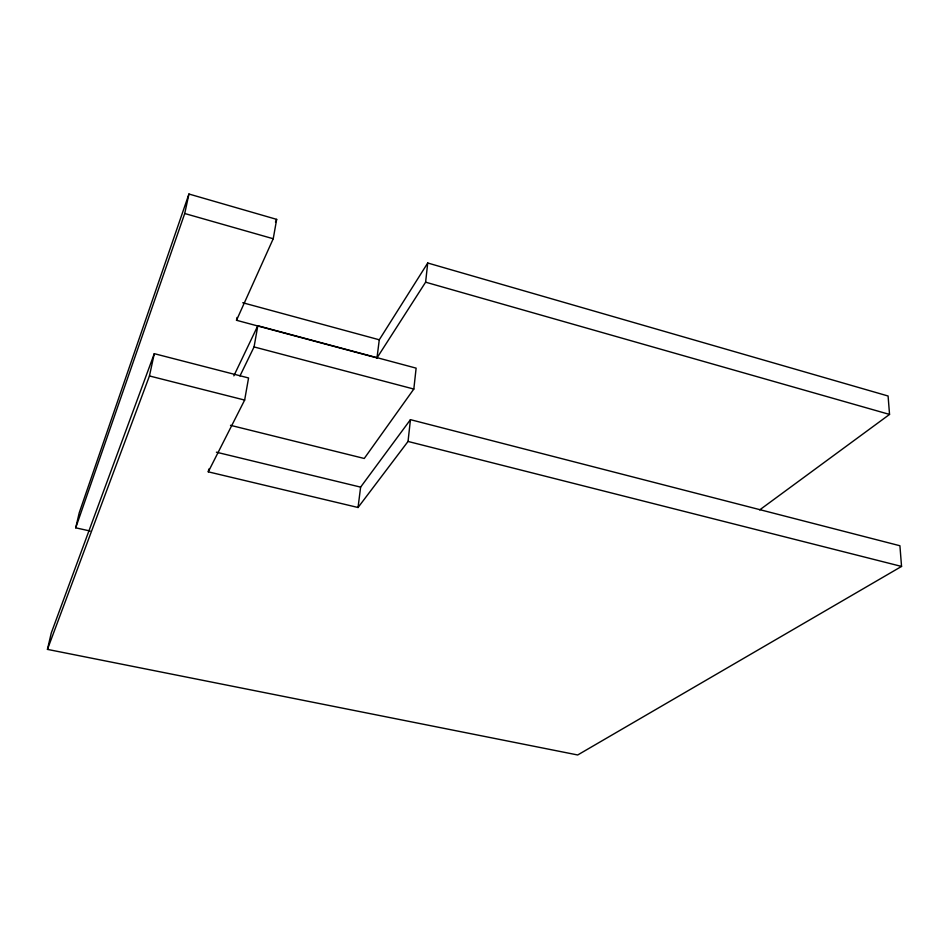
<?xml version="1.0" encoding="UTF-8"?>
<svg xmlns="http://www.w3.org/2000/svg" width="949" height="949" viewBox="0 0 949 949"><rect width="100%" height="100%" fill="white"/><g stroke="black" fill="none" stroke-linecap="round" stroke-linejoin="round"><path stroke-width="1.42" d="M408.034 441.451L410.442 419.66L899.913 545.746L901.55 566.434L577.692 754.977L47.45 649.389L51.258 633.03L154.284 353.669L248.567 377.963L244.652 400.075L208.282 471.831L358.046 507.501L408.034 441.451L901.55 566.434M230.488 425.318L364.25 458.474L413.823 389.054L416.125 368.141L257.82 325.732L233.857 375.851M237.036 317.476L236.515 320.288L376.99 357.915L425.615 282.185L427.726 263.003L888.086 396.006L889.545 414.428L759.686 509.886M358.046 507.501L360.62 487.122L410.442 419.66M376.99 357.915L379.28 339.789L427.726 263.003M239.967 375.946L254.059 346.931L257.82 325.732M236.515 320.288L273.229 238.745L276.669 219.373L188.946 194.023L79.206 512.863L75.718 527.822L90.191 531.037M208.282 471.831L208.792 469.067M47.45 649.389L149.444 375.958L154.284 353.669M75.718 527.822L184.723 213.513L188.946 194.023M275.459 222.078L276.669 219.373M216.408 452.199L360.62 487.122M149.444 375.958L244.652 400.075M254.059 346.931L413.823 389.054M242.766 302.743L379.28 339.789M184.723 213.513L273.229 238.745M425.615 282.185L889.545 414.428"/></g></svg>
